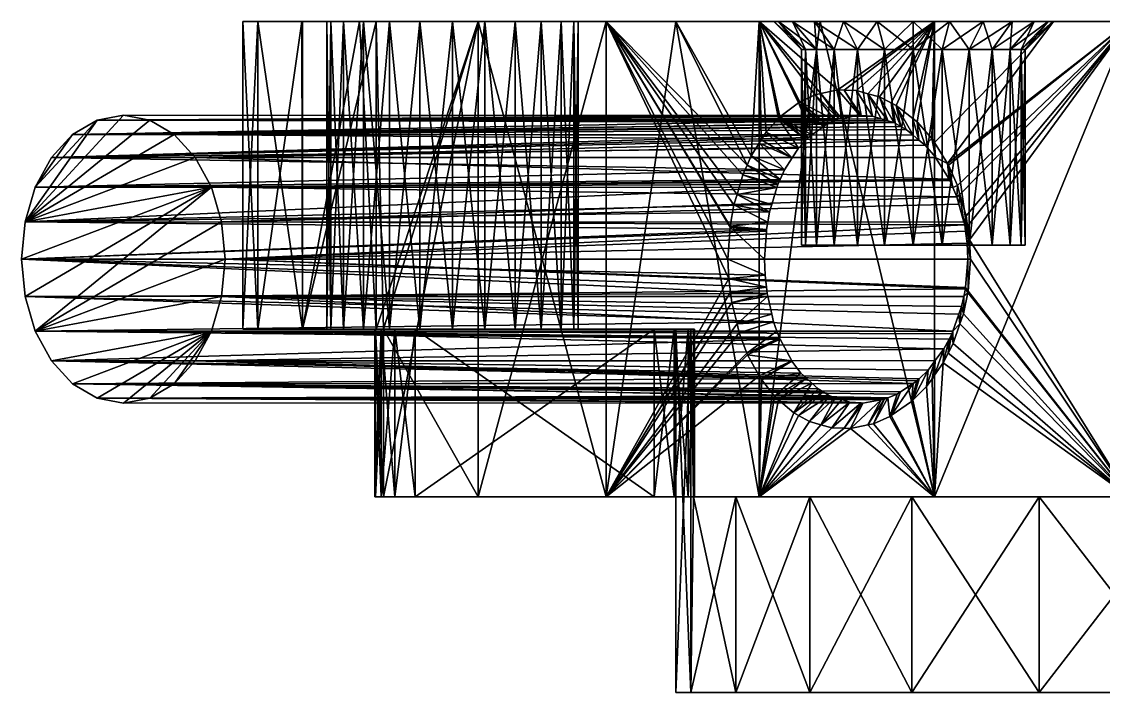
# Model space of a CAD drawing. Header units: inches. Extents: x -9200 to 7100, y -21 to 7100.
# Drawn here: x -81.42 to -42.69, y -21 to 3 of the extents above; entities that cross this region are included whole.
import ezdxf

# ---------------------------------------------------------------- set-up
doc = ezdxf.new("R2010")
doc.units = ezdxf.units.IN
doc.header["$MEASUREMENT"] = 0
doc.layers.get('0').update_dxf_attribs({"true_color": 0x1c59b1})

msp = doc.modelspace()

# ---------------------------------------------------------------- meshes
at = {"color": 254, "true_color": 0xcccccc}
mesh = msp.add_polyface(dxfattribs=at)
corners = [(-70.347, 3, 1.165), (-70.5, -8, 0), (-70.5, 3, 0), (-70.347, -8, -1.165), (-70.347, 3, -1.165), (-69.897, -8, -2.25), (-69.897, 3, -2.25), (-69.182, -8, -3.182), (-69.182, 3, -3.182), (-68.25, -8, -3.897), (-68.25, 3, -3.897), (-68.25, 3, 3.897), (-68.25, -8, 3.897), (-69.182, -8, 3.182), (-69.182, 3, 3.182), (-69.897, -8, 2.25), (-69.897, 3, 2.25), (-70.347, -8, 1.165), (-68.724, -8, 26.063), (-68.724, 3, 26.063), (-69.321, 3, 24.145), (-71.364, -8, 17.59), (-71.364, 3, 17.59), (-72.964, 3, 8.859), (-72.964, -8, 8.859), (-73.5, 3, 0), (-73.5, -8, 0), (-72.964, 3, -8.859), (-72.964, -8, -8.859), (-71.394, 3, -17.428), (-71.364, -8, -17.59), (-71.364, 3, -17.59), (-68.724, 3, -26.063), (-68.461, -8, -26.747), (-68.724, -8, -26.063), (-67.165, 3, 4.347), (-66, 3, 4.5), (-67.165, 3, -4.347), (-74.628, -2.925, 80.935), (-81.299, -4.167, 74.264), (-81.423, -5.5, 74.14), (-75.207, -1.858, 80.357), (-75.961, -1.04, 79.603), (-76.839, -0.525, 78.724), (-77.782, -0.35, 77.782), (-78.724, -0.525, 76.839), (-80.935, -2.925, 74.628), (-79.603, -1.04, 75.961), (-80.357, -1.858, 75.207), (-54.104, -2.297, 48.401), (-54.378, -2.929, 48.083), (-52.291, -0.534, 50.41), (-53.133, -1.055, 49.502), (-51.362, -0.355, 51.361)]
mesh.append_faces([[corners[k] for k in face] for face in [(0, 1, 2), (2, 1, 3), (2, 3, 4), (4, 3, 5), (4, 5, 6), (6, 5, 7), (6, 7, 8), (8, 7, 9), (8, 9, 10), (11, 12, 13), (11, 13, 14), (14, 13, 15), (14, 15, 16), (16, 15, 17), (16, 17, 0), (0, 17, 1), (18, 19, 20), (18, 20, 21), (20, 22, 21), (21, 22, 23), (21, 23, 24), (24, 23, 25), (24, 25, 26), (26, 25, 27), (26, 27, 28), (28, 27, 29), (28, 29, 30), (30, 29, 31), (30, 31, 32), (32, 33, 34), (32, 34, 30), (11, 23, 35), (35, 23, 22), (36, 22, 20), (11, 14, 23), (23, 14, 16), (23, 16, 25), (25, 16, 0), (6, 27, 4), (4, 27, 25), (4, 25, 2), (2, 25, 0), (37, 29, 10), (10, 29, 27), (10, 27, 8), (8, 27, 6), (38, 39, 40), (38, 41, 39), (39, 41, 42), (39, 42, 43), (43, 44, 39), (39, 44, 45), (39, 45, 46), (46, 45, 47), (46, 47, 48), (49, 46, 48), (46, 50, 39), (45, 51, 47), (47, 52, 48), (53, 45, 44)]], dxfattribs={"color": 254})
mesh = msp.add_polyface(dxfattribs=at)
corners = [(-67.339, -8, 21.392), (-58.775, -14, 12.828), (-67.339, -14, 21.392), (-67.339, -14, -21.392), (-58.775, -8, -12.828), (-67.339, -8, -21.392), (-68.056, -14, 22.297), (-68.056, -8, 22.297), (-68.546, -14, 23.344), (-68.546, -8, 23.344), (-68.461, -14, 26.747), (-53.198, -14, 23.107), (-65.081, -14, 34.157), (-68.754, -14, 25.629), (-68.783, -14, 24.474), (-65.081, -14, -34.157), (-53.198, -14, -23.107), (-68.461, -14, -26.747), (-68.754, -14, -25.629), (-68.056, -14, -22.297), (-68.546, -14, -23.344), (-68.783, -14, -24.474), (-68.461, -8, -26.747), (-68.546, -8, -23.344), (-68.056, -8, -22.297), (-63.75, -8, -3.897), (-64.835, -8, -4.347), (-66, -8, -4.5), (-67.165, -8, -4.347), (-67.165, -8, 4.347), (-66, -8, 4.5), (-58.775, -8, 12.828), (-64.835, -8, 4.347), (-63.75, -8, 3.897), (-68.461, -8, 26.747), (-65.081, 3, 34.157), (-60.489, -14, 41.753), (-60.489, 3, -41.753), (-60.489, -14, -41.753), (-65.081, 3, -34.157), (-47.629, -6.565, 54.755), (-74.14, -5.5, 81.423), (-74.264, -6.833, 81.299), (-48.401, -8.703, 54.104), (-74.628, -8.075, 80.935), (-75.207, -9.142, 80.357), (-48.082, -8.071, 54.377), (-75.961, -9.96, 79.603), (-49.503, -9.945, 53.134), (-76.839, -10.475, 78.724), (-50.41, -10.466, 52.292), (-80.357, -9.142, 75.207), (-53.847, -9.141, 48.698), (-53.844, -9.146, 48.701), (-53.52, -9.577, 49.071), (-53.321, -9.761, 49.292), (-79.603, -9.96, 75.961), (-53.129, -9.938, 49.506), (-54.378, -8.07, 48.083), (-54.289, -8.313, 48.188), (-80.935, -8.075, 74.628), (-54.264, -8.358, 48.215), (-53.847, -9.141, 48.698), (-54.5, -7.736, 47.939), (-81.299, -6.833, 74.264), (-54.563, -7.464, 47.864), (-81.423, -5.5, 74.14), (-54.824, -5.5, 47.541), (-54.804, -6.073, 47.566), (-54.757, -6.504, 47.627), (-54.732, -6.727, 47.658), (-54.708, -6.829, 47.687), (-54.755, -4.435, 47.629), (-54.759, -4.495, 47.624), (-47.658, -4.273, 54.731), (-74.264, -4.167, 81.299)]
mesh.append_faces([[corners[k] for k in face] for face in [(0, 1, 2), (3, 4, 5), (0, 2, 6), (0, 6, 7), (7, 6, 8), (7, 8, 9), (10, 11, 12), (10, 13, 11), (11, 13, 14), (11, 14, 8), (8, 6, 11), (11, 6, 2), (15, 16, 17), (17, 16, 18), (16, 3, 19), (19, 20, 16), (16, 20, 21), (16, 21, 18), (22, 17, 18), (23, 20, 19), (23, 19, 24), (24, 19, 3), (24, 3, 5), (4, 25, 26), (4, 26, 5), (5, 26, 27), (5, 27, 28), (0, 29, 30), (0, 30, 31), (30, 32, 31), (31, 32, 33), (34, 10, 12), (34, 12, 35), (35, 12, 36), (37, 38, 15), (39, 15, 17), (39, 17, 22), (40, 41, 42), (43, 44, 45), (44, 46, 42), (47, 48, 45), (49, 50, 47), (51, 52, 53), (53, 54, 51), (51, 54, 55), (56, 55, 57), (58, 59, 60), (60, 59, 61), (51, 61, 62), (51, 62, 52), (58, 60, 63), (63, 64, 65), (66, 67, 68), (68, 69, 66), (66, 69, 70), (64, 70, 71), (64, 71, 65), (66, 72, 73), (66, 73, 67), (41, 74, 75)]], dxfattribs={"color": 254})
mesh = msp.add_polyface(dxfattribs=at)
corners = [(-68.25, 3, -3.897), (-68.25, -8, -3.897), (-67.165, -8, -4.347), (-67.165, 3, -4.347), (-66, -8, -4.5), (-66, 3, -4.5), (-64.835, -8, -4.347), (-64.835, 3, -4.347), (-63.75, -8, -3.897), (-63.75, 3, -3.897), (-62.818, -8, -3.182), (-62.818, 3, -3.182), (-62.103, -8, -2.25), (-62.103, 3, -2.25), (-61.653, -8, -1.165), (-62.103, 3, 2.25), (-62.103, -8, 2.25), (-62.818, -8, 3.182), (-62.818, 3, 3.182), (-63.75, -8, 3.897), (-63.75, 3, 3.897), (-64.835, -8, 4.347), (-64.835, 3, 4.347), (-66, -8, 4.5), (-66, 3, 4.5), (-67.165, -8, 4.347), (-67.165, 3, 4.347), (-68.25, -8, 3.897), (-68.25, 3, 3.897), (-68.724, -8, 26.063), (-68.461, -8, 26.747), (-65.081, 3, 34.157), (-68.724, 3, 26.063), (-65.081, 3, -34.157), (-68.461, -8, -26.747), (-68.724, 3, -26.063), (-60.489, -14, 41.753), (-60.489, 3, 41.753), (-60.489, 3, -41.753), (-65.081, -14, -34.157), (-57.999, 3, -17.428), (-57.999, 3, 24.145), (-71.364, 3, 17.59), (-69.321, 3, 24.145), (-71.394, 3, -17.428), (-71.364, 3, -17.59), (-54.644, -3.804, 47.767), (-54.708, -4.17, 47.687), (-81.299, -4.167, 74.264), (-54.755, -4.435, 47.629), (-54.262, -2.643, 48.218), (-80.935, -2.925, 74.628), (-54.104, -2.297, 48.401), (-54.348, -2.833, 48.118), (-54.378, -2.929, 48.083), (-54.563, -3.538, 47.863), (-53.328, -1.224, 49.287), (-53.61, -1.531, 48.969), (-80.357, -1.858, 75.207), (-53.833, -1.877, 48.712), (-53.834, -1.878, 48.712), (-53.133, -1.055, 49.502), (-53.254, -1.143, 49.37), (-50.953, -0.382, 51.768), (-77.782, -0.35, 77.782), (-76.839, -0.525, 78.724), (-75.961, -1.04, 79.603), (-50.198, -0.613, 52.494), (-75.207, -1.858, 80.357), (-49.295, -1.238, 53.32), (-74.628, -2.925, 80.935), (-48.216, -2.64, 54.263), (-47.939, -3.264, 54.499), (-74.264, -4.167, 81.299)]
mesh.append_faces([[corners[k] for k in face] for face in [(0, 1, 2), (0, 2, 3), (3, 2, 4), (3, 4, 5), (5, 4, 6), (5, 6, 7), (7, 6, 8), (7, 8, 9), (9, 8, 10), (9, 10, 11), (11, 10, 12), (11, 12, 13), (13, 12, 14), (15, 16, 17), (15, 17, 18), (18, 17, 19), (18, 19, 20), (20, 19, 21), (20, 21, 22), (22, 21, 23), (22, 23, 24), (24, 23, 25), (24, 25, 26), (26, 25, 27), (26, 27, 28), (29, 30, 31), (31, 32, 29), (33, 34, 35), (31, 36, 37), (38, 39, 33), (5, 7, 40), (41, 20, 22), (7, 9, 40), (26, 42, 24), (24, 43, 22), (40, 33, 35), (3, 5, 44), (44, 5, 40), (44, 40, 45), (45, 40, 35), (22, 43, 41), (41, 43, 32), (41, 32, 31), (46, 47, 48), (48, 47, 49), (50, 51, 52), (50, 53, 51), (51, 53, 54), (48, 54, 55), (48, 55, 46), (56, 57, 58), (57, 59, 58), (58, 59, 60), (58, 60, 52), (58, 61, 62), (58, 62, 56), (63, 64, 65), (66, 67, 65), (68, 69, 66), (70, 71, 68), (72, 70, 73)]], dxfattribs={"color": 254})
mesh = msp.add_polyface(dxfattribs=at)
corners = [(-58.775, -8, 12.828), (-58.775, -14, 12.828), (-67.339, -8, 21.392), (-57.366, -8, 8.555), (-57.329, -14, 9.719), (-57.329, -8, 9.719), (-57.563, -14, 10.859), (-57.563, -8, 10.859), (-58.054, -14, 11.915), (-58.054, -8, 11.915), (-57.46, -8, -7.898), (-57.366, -8, -8.555), (-57.366, -14, -8.555), (-57.46, -8, 7.898), (-57.366, -14, 8.555), (-58.775, -8, -12.828), (-58.054, -14, -11.915), (-58.054, -8, -11.915), (-57.563, -14, -10.859), (-57.563, -8, -10.859), (-57.329, -14, -9.719), (-57.329, -8, -9.719), (-54.463, -10.406, 49.357), (-53.52, -9.577, 49.071), (-54.938, -9.811, 48.827), (-53.844, -9.146, 48.701), (-54.95, -9.789, 48.813), (-53.847, -9.141, 48.698), (-55.015, -9.672, 48.739), (-53.847, -9.141, 48.698), (-55.43, -8.925, 48.267), (-54.264, -8.358, 48.215), (-55.452, -8.868, 48.242), (-54.289, -8.313, 48.188), (-54.378, -8.07, 48.083), (-55.732, -8.135, 47.919), (-61.653, -8, 1.165), (-61.5, -8, 0), (-58, -8, 0), (-61.653, -8, -1.165), (-62.103, -8, -2.25), (-62.818, -8, -3.182), (-63.75, -8, -3.897), (-63.75, -8, 3.897), (-62.103, -8, 2.25), (-62.818, -8, 3.182), (-60.489, -14, 41.753), (-55.81, -7.813, 47.827), (-55.998, -7.045, 47.607), (-56.044, -6.681, 47.553), (-56.106, -6.192, 47.481), (-57.999, 3, -44.932), (-55.016, -14, -48.74), (-60.489, -14, -41.753), (-49.951, -10.244, 52.724), (-49.503, -9.945, 53.134), (-75.961, -9.96, 79.603), (-48.218, -8.358, 54.261), (-74.628, -8.075, 80.935), (-48.401, -8.703, 54.104), (-75.207, -9.142, 80.357), (-48.712, -9.122, 53.834), (-48.117, -8.167, 54.348), (-48.082, -8.071, 54.377), (-49.289, -9.778, 53.327), (-48.97, -9.47, 53.609), (-48.713, -9.124, 53.832), (-49.371, -9.857, 53.254), (-50.41, -10.466, 52.292), (-50.081, -10.331, 52.605), (-52.909, -10.141, 49.752), (-52.729, -10.248, 49.945), (-79.603, -9.96, 75.961), (-52.494, -10.387, 50.198), (-53.129, -9.938, 49.506)]
mesh.append_faces([[corners[k] for k in face] for face in [(0, 1, 2), (3, 4, 5), (5, 6, 7), (7, 8, 9), (9, 1, 0), (10, 11, 12), (13, 14, 3), (15, 16, 17), (17, 18, 19), (19, 20, 21), (21, 12, 11), (22, 23, 24), (24, 25, 26), (26, 25, 27), (26, 27, 28), (28, 27, 29), (28, 29, 30), (30, 29, 31), (30, 31, 32), (31, 33, 32), (32, 33, 34), (32, 34, 35), (36, 37, 38), (38, 37, 39), (38, 39, 10), (10, 39, 40), (10, 40, 11), (11, 40, 41), (11, 41, 21), (21, 41, 42), (21, 42, 19), (19, 42, 17), (17, 42, 15), (0, 43, 9), (9, 43, 7), (36, 38, 44), (44, 38, 13), (44, 13, 45), (45, 13, 3), (45, 3, 43), (43, 3, 5), (46, 35, 47), (47, 48, 46), (46, 48, 49), (46, 49, 50), (51, 52, 53), (54, 55, 56), (57, 58, 59), (59, 60, 61), (57, 62, 58), (58, 62, 63), (64, 65, 60), (60, 65, 66), (60, 66, 61), (60, 55, 67), (60, 67, 64), (56, 68, 69), (56, 69, 54), (70, 71, 72), (72, 71, 73), (72, 74, 70)]], dxfattribs={"color": 254})
mesh = msp.add_polyface(dxfattribs=at)
corners = [(-55.015, -1.347, 48.739), (-53.834, -1.878, 48.712), (-54.939, -1.226, 48.825), (-53.833, -1.877, 48.712), (-54.77, -0.956, 49.016), (-53.61, -1.531, 48.969), (-54.325, -0.461, 49.507), (-62.103, 3, -2.25), (-61.653, -8, -1.165), (-61.653, 3, -1.165), (-61.5, -8, 0), (-61.5, 3, 0), (-61.653, -8, 1.165), (-61.653, 3, 1.165), (-62.103, -8, 2.25), (-62.103, 3, 2.25), (-55.016, 3, 48.74), (-54.277, -0.408, 49.56), (-53.605, 0.097, 50.286), (-60.489, 3, 41.753), (-56.052, -4.317, 47.544), (-55.918, -3.553, 47.702), (-55.809, -3.189, 47.828), (-55.601, -2.487, 48.071), (-55.447, -2.137, 48.248), (-57.999, 3, 44.932), (-55.297, -1.797, 48.421), (-57.999, 3, 24.145), (-62.818, 3, 3.182), (-63.75, 3, 3.897), (-57.999, 3, -17.428), (-63.75, 3, -3.897), (-62.818, 3, -3.182), (-60.489, 3, -41.753), (-65.081, 3, -34.157), (-57.999, 3, -44.932), (-54.497, 3, -35.355), (-54.327, 3, -36.649), (-51.997, 3, -31.025), (-53.033, 3, -31.82), (-53.828, 3, -32.855), (-54.327, 3, -34.061), (-53.828, 3, -37.855), (-53.033, 3, -38.891), (-55.016, 3, -48.74), (-65.081, 3, 34.157), (-79.603, -1.04, 75.961), (-52.291, -0.534, 50.41), (-52.604, -0.669, 50.08), (-52.726, -0.758, 49.947), (-53.133, -1.055, 49.502), (-51.364, -0.354, 51.36), (-51.42, -0.351, 51.304), (-78.724, -0.525, 76.839), (-52.066, -0.462, 50.644), (-52.165, -0.479, 50.543), (-51.362, -0.355, 51.361), (-77.782, -0.35, 77.782), (-50.953, -0.382, 51.768), (-76.839, -0.525, 78.724), (-50.65, -0.475, 52.059), (-49.752, -0.859, 52.909), (-49.948, -0.751, 52.727), (-75.961, -1.04, 79.603), (-50.198, -0.613, 52.494), (-50.411, -0.548, 52.289), (-48.701, -1.853, 53.844), (-49.071, -1.422, 53.52), (-75.207, -1.858, 80.357), (-49.295, -1.238, 53.32), (-49.507, -1.062, 53.129)]
mesh.append_faces([[corners[k] for k in face] for face in [(0, 1, 2), (2, 1, 3), (2, 3, 4), (4, 5, 6), (7, 8, 9), (9, 10, 11), (11, 12, 13), (13, 14, 15), (2, 4, 16), (16, 4, 6), (16, 6, 17), (17, 18, 16), (19, 20, 21), (19, 21, 22), (22, 23, 19), (19, 23, 24), (19, 24, 25), (25, 24, 26), (25, 26, 16), (16, 26, 0), (16, 0, 2), (11, 13, 27), (27, 13, 15), (15, 28, 27), (27, 28, 29), (30, 7, 9), (30, 31, 32), (30, 32, 7), (33, 34, 30), (33, 30, 35), (35, 30, 36), (35, 36, 37), (30, 38, 39), (39, 40, 30), (30, 40, 41), (30, 41, 36), (37, 42, 35), (35, 42, 43), (35, 43, 44), (25, 27, 19), (19, 27, 45), (27, 30, 11), (11, 30, 9), (46, 47, 48), (48, 49, 46), (46, 49, 50), (51, 52, 53), (52, 54, 53), (53, 54, 55), (53, 55, 47), (51, 53, 56), (56, 57, 58), (58, 59, 60), (61, 62, 63), (63, 62, 64), (59, 64, 65), (59, 65, 60), (66, 67, 68), (68, 67, 69), (63, 69, 70), (63, 70, 61)]], dxfattribs={"color": 254})
mesh = msp.add_polyface(dxfattribs=at)
corners = [(-55.732, -8.135, 47.919), (-54.378, -8.07, 48.083), (-54.5, -7.736, 47.939), (-55.81, -7.813, 47.827), (-54.563, -7.464, 47.864), (-54.708, -6.829, 47.687), (-55.998, -7.045, 47.607), (-54.732, -6.727, 47.658), (-56.044, -6.681, 47.553), (-54.757, -6.504, 47.627), (-56.106, -6.192, 47.481), (-54.804, -6.073, 47.566), (-56.133, -5.5, 47.449), (-54.824, -5.5, 47.541), (-56.059, -4.358, 47.535), (-54.759, -4.495, 47.624), (-56.052, -4.317, 47.544), (-54.755, -4.435, 47.629), (-54.708, -4.17, 47.687), (-55.918, -3.553, 47.702), (-54.644, -3.804, 47.767), (-55.809, -3.189, 47.828), (-54.563, -3.538, 47.863), (-54.378, -2.929, 48.083), (-55.601, -2.487, 48.071), (-54.348, -2.833, 48.118), (-55.447, -2.137, 48.248), (-54.262, -2.643, 48.218), (-55.297, -1.797, 48.421), (-54.104, -2.297, 48.401), (-55.015, -1.347, 48.739), (-53.834, -1.878, 48.712), (-63.75, -8, 3.897), (-57.329, -8, 9.719), (-57.563, -8, 10.859), (-61.653, 3, -1.165), (-61.653, -8, -1.165), (-61.5, -8, 0), (-61.5, 3, 0), (-61.653, -8, 1.165), (-61.653, 3, 1.165), (-62.103, -8, 2.25), (-60.489, 3, 41.753), (-60.489, -14, 41.753), (-52.827, 3, -50.928), (-55.016, -14, -48.74), (-55.016, 3, -48.74), (-57.999, 3, -44.932), (-60.489, -14, -41.753), (-60.489, 3, -41.753), (-47.624, -6.508, 54.758), (-74.14, -5.5, 81.423), (-47.629, -6.565, 54.755), (-74.264, -6.833, 81.299), (-47.687, -6.83, 54.708), (-47.766, -7.196, 54.643), (-48.082, -8.071, 54.377), (-47.863, -7.465, 54.561), (-75.207, -1.858, 80.357), (-48.699, -1.857, 53.846), (-48.701, -1.853, 53.844), (-48.082, -2.93, 54.377), (-48.187, -2.687, 54.288), (-74.628, -2.925, 80.935), (-48.216, -2.64, 54.263), (-48.698, -1.859, 53.847), (-47.939, -3.264, 54.499), (-74.264, -4.167, 81.299), (-47.864, -3.533, 54.561), (-47.541, -5.5, 54.824), (-47.541, -5.5, 54.824), (-47.566, -4.927, 54.804), (-47.627, -4.493, 54.756), (-47.658, -4.273, 54.731), (-47.686, -4.171, 54.708)]
mesh.append_faces([[corners[k] for k in face] for face in [(0, 1, 2), (0, 2, 3), (2, 4, 3), (3, 4, 5), (3, 5, 6), (6, 5, 7), (6, 7, 8), (8, 7, 9), (8, 9, 10), (10, 9, 11), (10, 11, 12), (12, 11, 13), (12, 13, 14), (14, 13, 15), (14, 15, 16), (15, 17, 16), (16, 17, 18), (16, 18, 19), (19, 18, 20), (19, 20, 21), (20, 22, 21), (21, 22, 23), (21, 23, 24), (24, 23, 25), (24, 25, 26), (26, 25, 27), (26, 27, 28), (28, 27, 29), (28, 29, 30), (30, 29, 31), (32, 33, 34), (35, 36, 37), (38, 37, 39), (40, 39, 41), (12, 14, 42), (14, 16, 42), (42, 43, 10), (42, 10, 12), (44, 45, 46), (46, 45, 47), (47, 48, 49), (50, 51, 52), (52, 53, 54), (54, 53, 55), (53, 56, 57), (53, 57, 55), (58, 59, 60), (61, 62, 63), (63, 62, 64), (58, 64, 65), (58, 65, 59), (61, 63, 66), (66, 67, 68), (50, 69, 51), (51, 69, 70), (51, 70, 71), (71, 72, 51), (51, 72, 73), (67, 73, 74), (67, 74, 68)]], dxfattribs={"color": 254})
mesh = msp.add_polyface(dxfattribs=at)
corners = [(-51.497, -5, -38.819), (-51.497, 2, -38.819), (-52.326, 2, -38.184), (-52.326, -5, -38.184), (-52.962, 2, -37.355), (-52.962, -5, -37.355), (-53.361, 2, -36.391), (-53.361, -5, -36.391), (-53.497, 2, -35.355), (-53.497, -5, -35.355), (-53.361, 2, -34.32), (-53.361, -5, -34.32), (-52.962, 2, -33.355), (-52.962, -5, -33.355), (-52.326, 2, -32.527), (-52.326, -5, -32.527), (-51.497, 2, -31.891), (-51.497, -5, -31.891), (-50.533, 2, -31.492), (-54.77, -0.956, 49.016), (-53.833, -1.877, 48.712), (-53.61, -1.531, 48.969), (-54.325, -0.461, 49.507), (-53.328, -1.224, 49.287), (-54.277, -0.408, 49.56), (-53.254, -1.143, 49.37), (-53.133, -1.055, 49.502), (-53.605, 0.097, 50.286), (-52.726, -0.758, 49.947), (-53.561, 0.13, 50.334), (-52.604, -0.669, 50.08), (-52.291, -0.534, 50.41), (-53.01, 0.386, 50.913), (-52.165, -0.479, 50.543), (-52.811, 0.429, 51.118), (-52.066, -0.462, 50.644), (-52.203, 0.56, 51.74), (-51.42, -0.351, 51.304), (-51.974, 0.552, 51.969), (-51.364, -0.354, 51.36), (-51.537, 0.537, 52.404), (-51.362, -0.355, 51.361), (-50.953, -0.382, 51.768), (-51.123, 0.422, 52.805), (-50.792, 3, -40.185), (-51.997, 3, -39.685), (-53.033, 3, -38.891), (-53.828, 3, -37.855), (-54.327, 3, -36.649), (-54.497, 3, -35.355), (-54.327, 3, -34.061), (-53.828, 3, -32.855), (-53.033, 3, -31.82), (-51.997, 3, -31.025), (-55.016, 3, 48.74), (-48.74, 3, 55.016), (-57.999, 3, -17.428), (-48.203, 3, -30.526), (-49.497, 3, -30.355), (-50.792, 3, -30.526), (-55.016, 3, -48.74), (-52.827, 3, -50.928)]
mesh.append_faces([[corners[k] for k in face] for face in [(0, 1, 2), (3, 2, 4), (5, 4, 6), (7, 6, 8), (9, 8, 10), (11, 10, 12), (13, 12, 14), (15, 14, 16), (17, 16, 18), (19, 20, 21), (22, 21, 23), (22, 23, 24), (23, 25, 24), (24, 25, 26), (24, 26, 27), (27, 26, 28), (27, 28, 29), (28, 30, 29), (29, 30, 31), (29, 31, 32), (32, 31, 33), (32, 33, 34), (34, 33, 35), (34, 35, 36), (36, 35, 37), (36, 37, 38), (38, 37, 39), (38, 39, 40), (39, 41, 40), (40, 41, 42), (40, 42, 43), (1, 44, 45), (1, 45, 2), (2, 45, 46), (2, 46, 4), (4, 46, 47), (4, 47, 6), (6, 47, 48), (6, 48, 8), (8, 48, 49), (8, 49, 10), (10, 49, 50), (10, 50, 12), (12, 50, 51), (12, 51, 14), (14, 51, 52), (14, 52, 16), (16, 52, 53), (16, 53, 18), (54, 27, 29), (54, 29, 32), (32, 34, 54), (54, 34, 36), (54, 36, 55), (56, 57, 58), (58, 59, 56), (56, 59, 53), (60, 46, 45), (60, 45, 61), (61, 45, 44)]], dxfattribs={"color": 254})
mesh = msp.add_polyface(dxfattribs=at)
corners = [(-45.497, -5, -35.355), (-45.497, 2, -35.355), (-45.634, 2, -36.391), (-45.634, -5, -36.391), (-46.033, 2, -37.355), (-46.033, -5, -37.355), (-46.669, 2, -38.184), (-46.669, -5, -38.184), (-47.497, 2, -38.819), (-47.497, -5, -31.891), (-47.497, 2, -31.891), (-46.669, 2, -32.527), (-46.669, -5, -32.527), (-46.033, 2, -33.355), (-46.033, -5, -33.355), (-45.634, 2, -34.32), (-45.634, -5, -34.32), (-44.668, 3, -36.649), (-45.167, 3, -37.855), (-45.962, 3, -38.891), (-46.997, 3, -39.685), (-48.462, 2, -39.219), (-48.203, 3, -30.526), (-46.997, 3, -31.025), (-45.962, 3, -31.82), (-45.167, 3, -32.855), (-44.668, 3, -34.061), (-44.497, 3, -35.355), (-41.753, 3, 60.489), (-47.92, -2.859, 55.731), (-47.827, -3.184, 55.81), (-47.608, -3.949, 55.998), (-47.553, -4.315, 56.044), (-47.481, -4.802, 56.105), (-48.74, 3, 55.016), (-48.739, -1.328, 55.015), (-44.48, 3, 58.352), (-48.268, -2.072, 55.429), (-48.243, -2.13, 55.452), (-34.157, -14, 65.081), (-34.157, 3, 65.081), (-34.157, 3, -65.081), (-41.753, -14, -60.489), (-41.753, 3, -60.489), (-48.203, 3, -40.185), (-24.499, 3, -50.928), (-24.499, 3, -17.428), (-57.999, 3, -17.428), (-52.827, 3, -50.928), (-48.74, 3, -55.016), (-24.499, 3, 58.352), (-55.016, 3, 48.74), (-24.499, 3, 24.145), (-57.999, 3, 44.932), (-57.999, 3, 24.145)]
mesh.append_faces([[corners[k] for k in face] for face in [(0, 1, 2), (3, 2, 4), (5, 4, 6), (7, 6, 8), (9, 10, 11), (9, 11, 12), (12, 11, 13), (12, 13, 14), (14, 13, 15), (14, 15, 16), (16, 15, 1), (2, 17, 4), (4, 17, 18), (4, 18, 6), (6, 18, 19), (6, 19, 8), (8, 19, 20), (8, 20, 21), (10, 22, 23), (10, 23, 11), (11, 23, 24), (11, 24, 13), (13, 24, 25), (13, 25, 15), (15, 25, 26), (15, 26, 1), (1, 26, 27), (1, 27, 2), (2, 27, 17), (28, 29, 30), (30, 31, 28), (28, 31, 32), (28, 32, 33), (34, 35, 36), (36, 35, 37), (36, 37, 28), (28, 37, 38), (28, 38, 29), (28, 39, 40), (41, 42, 43), (44, 20, 45), (27, 26, 46), (46, 26, 25), (46, 25, 24), (20, 19, 45), (45, 19, 18), (45, 18, 17), (24, 23, 46), (46, 23, 22), (46, 22, 47), (48, 44, 45), (48, 45, 49), (49, 45, 43), (34, 36, 50), (50, 36, 28), (51, 52, 53), (53, 52, 54), (34, 52, 51), (52, 46, 54), (54, 46, 47), (27, 45, 17)]], dxfattribs={"color": 254})
mesh = msp.add_polyface(dxfattribs=at)
corners = [(-45.634, -5, -34.32), (-45.497, -5, -35.355), (-52.962, -5, -33.355), (-51.497, -5, -31.891), (-50.533, -5, -31.492), (-49.497, -5, -31.355), (-48.462, -5, -31.492), (-47.497, -5, -31.891), (-45.634, -5, -36.391), (-46.033, -5, -37.355), (-53.361, -5, -34.32), (-49.497, -5, -39.355), (-50.533, -5, -39.219), (-46.669, -5, -32.527), (-46.033, -5, -33.355), (-46.669, -5, -38.184), (-47.497, -5, -38.819), (-48.462, -5, -39.219), (-51.497, -5, -38.819), (-52.326, -5, -38.184), (-52.962, -5, -37.355), (-52.326, -5, -32.527), (-53.361, -5, -36.391), (-53.497, -5, -35.355), (-49.497, 2, -39.355), (-50.533, 2, -39.219), (-51.497, 2, -38.819), (-52.326, 2, -38.184), (-52.962, 2, -37.355), (-53.361, 2, -36.391), (-53.497, 2, -35.355), (-53.361, 2, -34.32), (-52.962, 2, -33.355), (-52.326, 2, -32.527), (-51.497, 2, -31.891), (-50.533, 2, -31.492), (-49.497, 2, -31.355), (-47.766, -7.196, 54.643), (-47.863, -7.465, 54.561), (-47.828, -7.814, 55.809), (-48.082, -8.071, 54.377), (-48.072, -8.518, 55.6), (-48.117, -8.167, 54.348), (-48.249, -8.865, 55.446), (-48.218, -8.358, 54.261), (-48.425, -9.212, 55.293), (-48.401, -8.703, 54.104), (-48.739, -9.653, 55.015), (-48.712, -9.122, 53.834), (-48.826, -9.776, 54.938), (-48.713, -9.124, 53.832), (-49.022, -10.052, 54.764), (-48.97, -9.47, 53.609), (-49.51, -10.541, 54.323), (-49.289, -9.778, 53.327), (-49.371, -9.857, 53.254), (-49.562, -10.593, 54.276), (-49.503, -9.945, 53.134), (-54.321, -10.528, 49.51), (-53.129, -9.938, 49.506), (-53.321, -9.761, 49.292), (-54.463, -10.406, 49.357), (-53.52, -9.577, 49.071), (-54.938, -9.811, 48.827), (-53.844, -9.146, 48.701), (-47.92, -2.859, 55.731), (-48.082, -2.93, 54.377), (-47.939, -3.264, 54.499), (-47.827, -3.184, 55.81), (-47.864, -3.533, 54.561), (-52.827, 3, -50.928), (-48.74, -14, -55.016), (-55.016, -14, -48.74)]
mesh.append_faces([[corners[k] for k in face] for face in [(0, 1, 2), (3, 4, 5), (2, 6, 7), (1, 8, 2), (2, 8, 9), (2, 9, 10), (9, 11, 12), (7, 13, 2), (2, 13, 14), (2, 14, 0), (11, 15, 16), (11, 16, 17), (12, 18, 9), (9, 18, 19), (9, 19, 20), (6, 2, 5), (5, 2, 21), (5, 21, 3), (20, 22, 9), (9, 22, 23), (9, 23, 10), (17, 24, 11), (11, 25, 12), (12, 26, 18), (18, 27, 19), (19, 28, 20), (20, 29, 22), (22, 30, 23), (23, 31, 10), (10, 32, 2), (2, 33, 21), (21, 34, 3), (3, 35, 4), (4, 36, 5), (37, 38, 39), (39, 38, 40), (39, 40, 41), (41, 40, 42), (41, 42, 43), (43, 42, 44), (43, 44, 45), (45, 44, 46), (45, 46, 47), (47, 46, 48), (47, 48, 49), (49, 48, 50), (49, 50, 51), (51, 50, 52), (51, 52, 53), (53, 52, 54), (54, 55, 56), (56, 55, 57), (58, 59, 60), (58, 60, 61), (61, 60, 62), (63, 62, 64), (65, 66, 67), (65, 67, 68), (67, 69, 68), (70, 71, 72)]], dxfattribs={"color": 254})
mesh = msp.add_polyface(dxfattribs=at)
corners = [(-39.588, -21, -42.388), (-33.447, -21, 47.384), (-39.588, -21, 42.388), (-44.991, -21, 36.603), (-49.556, -21, 30.136), (-53.198, -21, 23.107), (-44.991, -21, -36.603), (-46.033, -5, -37.355), (-46.669, -5, -38.184), (-49.497, -5, -39.355), (-33.447, -14, -47.384), (-39.588, -14, -42.388), (-44.991, -14, -36.603), (-49.556, -21, -30.136), (-49.556, -14, 30.136), (-44.991, -14, 36.603), (-39.588, -14, 42.388), (-33.447, -14, 47.384), (-45.634, -5, -34.32), (-45.497, 2, -35.355), (-45.497, -5, -35.355), (-45.634, 2, -36.391), (-45.634, -5, -36.391), (-46.033, 2, -37.355), (-46.669, 2, -38.184), (-47.497, 2, -38.819), (-47.497, -5, -38.819), (-34.157, -14, 65.081), (-41.753, -14, 60.489), (-48.74, -14, 55.016), (-47.449, -5.5, 56.133), (-47.541, -5.5, 54.824), (-47.535, -6.645, 56.059), (-47.624, -6.508, 54.758), (-47.544, -6.687, 56.052), (-47.629, -6.565, 54.755), (-47.687, -6.83, 54.708), (-47.703, -7.454, 55.917), (-47.766, -7.196, 54.643), (-47.828, -7.814, 55.809), (-47.827, -3.184, 55.81), (-47.864, -3.533, 54.561), (-47.686, -4.171, 54.708), (-47.608, -3.949, 55.998), (-47.658, -4.273, 54.731), (-47.553, -4.315, 56.044), (-47.627, -4.493, 54.756), (-47.481, -4.802, 56.105), (-47.566, -4.927, 54.804), (-47.541, -5.5, 54.824), (-41.753, -14, -60.489), (-48.74, -14, -55.016), (-55.016, -14, -48.74), (-48.072, -8.518, 55.6), (-48.249, -8.865, 55.446), (-48.425, -9.212, 55.293), (-41.753, 3, 60.489), (-34.157, 3, -65.081), (-34.157, -14, -65.081), (-41.753, 3, -60.489), (-48.74, 3, -55.016)]
mesh.append_faces([[corners[k] for k in face] for face in [(0, 1, 2), (0, 2, 3), (3, 4, 0), (0, 4, 5), (0, 5, 6), (7, 8, 9), (10, 0, 11), (11, 0, 6), (11, 6, 12), (12, 6, 13), (14, 3, 15), (15, 3, 2), (15, 2, 16), (16, 2, 1), (16, 1, 17), (18, 19, 20), (20, 21, 22), (22, 23, 7), (7, 24, 8), (8, 25, 26), (17, 27, 28), (17, 28, 16), (16, 28, 29), (16, 29, 15), (30, 31, 32), (32, 31, 33), (32, 33, 34), (33, 35, 34), (34, 35, 36), (34, 36, 37), (37, 36, 38), (37, 38, 39), (40, 41, 42), (40, 42, 43), (43, 42, 44), (43, 44, 45), (45, 44, 46), (45, 46, 47), (47, 46, 48), (47, 48, 30), (30, 48, 49), (30, 49, 31), (50, 10, 51), (51, 10, 11), (51, 11, 52), (52, 11, 12), (47, 30, 28), (28, 30, 32), (28, 32, 34), (34, 37, 28), (28, 37, 39), (28, 39, 53), (53, 54, 28), (28, 54, 55), (28, 55, 29), (47, 28, 56), (56, 28, 27), (57, 58, 50), (59, 50, 51), (59, 51, 60)]], dxfattribs={"color": 254})
mesh = msp.add_polyface(dxfattribs=at)
corners = [(-47.497, -5, -38.819), (-47.497, 2, -38.819), (-48.462, 2, -39.219), (-48.462, -5, -39.219), (-49.497, 2, -39.355), (-49.497, -5, -39.355), (-50.533, 2, -39.219), (-50.533, -5, -39.219), (-51.497, 2, -38.819), (-50.533, -5, -31.492), (-50.533, 2, -31.492), (-49.497, 2, -31.355), (-49.497, -5, -31.355), (-48.462, 2, -31.492), (-48.462, -5, -31.492), (-47.497, 2, -31.891), (-47.497, -5, -31.891), (-50.953, -0.382, 51.768), (-50.65, -0.475, 52.059), (-51.123, 0.422, 52.805), (-50.411, -0.548, 52.289), (-50.705, 0.306, 53.209), (-50.198, -0.613, 52.494), (-50.29, 0.091, 53.601), (-49.948, -0.751, 52.727), (-50.109, -0.003, 53.771), (-49.752, -0.859, 52.909), (-49.507, -1.062, 53.129), (-49.513, -0.47, 54.319), (-49.295, -1.238, 53.32), (-49.364, -0.587, 54.456), (-49.071, -1.422, 53.52), (-48.83, -1.185, 54.936), (-48.701, -1.853, 53.844), (-48.814, -1.209, 54.949), (-48.699, -1.857, 53.846), (-48.739, -1.328, 55.015), (-48.698, -1.859, 53.847), (-48.268, -2.072, 55.429), (-48.216, -2.64, 54.263), (-48.243, -2.13, 55.452), (-48.187, -2.687, 54.288), (-48.082, -2.93, 54.377), (-47.92, -2.859, 55.731), (-46.997, 3, -39.685), (-48.203, 3, -40.185), (-49.497, 3, -40.355), (-50.792, 3, -40.185), (-51.997, 3, -31.025), (-50.792, 3, -30.526), (-49.497, 3, -30.355), (-48.203, 3, -30.526), (-52.203, 0.56, 51.74), (-51.974, 0.552, 51.969), (-48.74, 3, 55.016), (-51.537, 0.537, 52.404), (-48.74, 3, -55.016), (-48.74, -14, -55.016), (-52.827, 3, -50.928)]
mesh.append_faces([[corners[k] for k in face] for face in [(0, 1, 2), (0, 2, 3), (3, 2, 4), (5, 4, 6), (7, 6, 8), (9, 10, 11), (12, 11, 13), (12, 13, 14), (14, 13, 15), (14, 15, 16), (17, 18, 19), (19, 18, 20), (19, 20, 21), (21, 20, 22), (21, 22, 23), (23, 22, 24), (23, 24, 25), (24, 26, 25), (25, 26, 27), (25, 27, 28), (28, 27, 29), (28, 29, 30), (30, 29, 31), (30, 31, 32), (32, 31, 33), (32, 33, 34), (34, 33, 35), (34, 35, 36), (36, 35, 37), (36, 37, 38), (38, 37, 39), (38, 39, 40), (39, 41, 40), (40, 41, 42), (40, 42, 43), (2, 44, 45), (2, 45, 4), (4, 45, 46), (4, 46, 6), (6, 46, 47), (6, 47, 8), (10, 48, 49), (10, 49, 11), (11, 49, 50), (11, 50, 13), (13, 50, 51), (13, 51, 15), (52, 53, 54), (54, 53, 55), (54, 55, 19), (19, 21, 54), (54, 21, 23), (54, 23, 25), (25, 28, 54), (54, 28, 30), (54, 30, 32), (32, 34, 54), (54, 34, 36), (56, 57, 58), (58, 47, 46), (46, 45, 58)]], dxfattribs={"color": 254})
mesh = msp.add_polyface(dxfattribs=at)
corners = [(-26.684, -21, 51.497), (-33.447, -21, 47.384), (-39.588, -21, -42.388), (-11.8, -21, 56.787), (-19.423, -21, 54.651), (-19.423, -14, -54.651), (-26.684, -21, -51.497), (-26.684, -14, -51.497), (-33.447, -21, -47.384), (-33.447, -14, -47.384), (-33.447, -14, 47.384), (-26.684, -14, 51.497), (-26.747, -14, 68.461), (-34.157, -14, 65.081), (-21.392, -14, 67.339), (-22.297, -14, 68.056), (-23.344, -14, 68.546), (-24.474, -14, 68.783), (-25.629, -14, 68.754), (-26.747, -8, 68.461), (-25.629, -8, 68.754), (-24.474, -8, 68.783), (-23.344, -8, 68.546), (-26.063, -8, 68.724), (-17.59, -8, 71.364), (-26.747, -8, -68.461), (-26.063, -8, -68.724), (-25.629, -8, -68.754), (-17.59, -8, -71.364), (-23.344, -8, -68.546), (-23.344, -14, -68.546), (-24.474, -14, -68.783), (-24.474, -8, -68.783), (-25.629, -14, -68.754), (-26.747, -14, -68.461), (-34.157, -14, -65.081), (-41.753, -14, -60.489), (-22.297, -14, -68.056), (-21.392, -14, -67.339), (-24.499, 3, 69.211), (-26.063, 3, 68.724), (-34.157, 3, 65.081), (-34.157, 3, -65.081), (-26.063, 3, -68.724), (-24.499, 3, -69.211), (-24.499, 3, -50.928), (-41.753, 3, -60.489), (-41.753, 3, 60.489), (-24.499, 3, 58.352), (-24.499, 3, 24.145), (-48.74, 3, 55.016), (-24.499, 3, -17.428), (-44.497, 3, -35.355)]
mesh.append_faces([[corners[k] for k in face] for face in [(0, 1, 2), (2, 3, 4), (2, 4, 0), (5, 6, 7), (7, 6, 8), (7, 8, 9), (9, 8, 2), (10, 1, 0), (10, 0, 11), (11, 0, 4), (12, 13, 11), (11, 13, 10), (11, 14, 15), (11, 15, 16), (16, 17, 11), (11, 17, 18), (11, 18, 12), (19, 12, 18), (19, 18, 20), (20, 18, 17), (20, 17, 21), (21, 17, 16), (21, 16, 22), (22, 16, 15), (23, 19, 20), (23, 20, 24), (25, 26, 27), (27, 26, 28), (29, 30, 31), (29, 31, 32), (32, 31, 33), (32, 33, 27), (27, 33, 34), (27, 34, 25), (35, 7, 36), (36, 7, 9), (35, 34, 7), (7, 34, 33), (7, 33, 31), (31, 30, 7), (7, 30, 37), (7, 37, 38), (25, 34, 35), (23, 39, 40), (23, 40, 19), (19, 40, 41), (26, 25, 42), (42, 43, 26), (26, 43, 44), (41, 13, 12), (41, 12, 19), (25, 35, 42), (44, 43, 45), (45, 43, 42), (45, 42, 46), (47, 41, 48), (48, 41, 40), (48, 40, 39), (48, 49, 50), (51, 45, 52)]], dxfattribs={"color": 254})
mesh = msp.add_polyface(dxfattribs=at)
corners = [(-68.546, -8, 23.344), (-68.546, -14, 23.344), (-68.783, -14, 24.474), (-68.783, -8, 24.474), (-68.754, -14, 25.629), (-68.754, -8, 25.629), (-68.461, -14, 26.747), (-68.461, -8, 26.747), (-68.461, -8, -26.747), (-68.754, -14, -25.629), (-68.754, -8, -25.629), (-68.783, -14, -24.474), (-68.783, -8, -24.474), (-68.546, -14, -23.344), (-68.546, -8, -23.344), (-69.897, -8, 2.25), (-72.964, -8, 8.859), (-70.347, -8, 1.165), (-73.5, -8, 0), (-70.5, -8, 0), (-69.182, -8, -3.182), (-69.897, -8, -2.25), (-72.964, -8, -8.859), (-70.347, -8, -1.165), (-68.056, -8, 22.297), (-71.364, -8, 17.59), (-67.339, -8, 21.392), (-68.724, -8, 26.063), (-69.182, -8, 3.182), (-68.25, -8, 3.897), (-67.165, -8, 4.347), (-71.364, -8, -17.59), (-68.056, -8, -22.297), (-68.724, -8, -26.063), (-67.339, -8, -21.392), (-67.165, -8, -4.347), (-68.25, -8, -3.897), (-79.603, -9.96, 75.961), (-78.724, -10.475, 76.839), (-74.628, -8.075, 80.935), (-77.782, -10.65, 77.782), (-80.935, -8.075, 74.628), (-74.264, -6.833, 81.299), (-74.14, -5.5, 81.423), (-80.357, -9.142, 75.207), (-81.423, -5.5, 74.14), (-81.299, -6.833, 74.264), (-74.628, -2.925, 80.935), (-74.264, -4.167, 81.299), (-76.839, -10.475, 78.724), (-75.961, -9.96, 79.603), (-75.207, -9.142, 80.357), (-51.363, -10.645, 51.36), (-51.361, -10.645, 51.362), (-52.494, -10.387, 50.198), (-53.321, -9.761, 49.292), (-54.264, -8.358, 48.215), (-54.5, -7.736, 47.939), (-54.732, -6.727, 47.658), (-81.299, -4.167, 74.264), (-54.755, -4.435, 47.629)]
mesh.append_faces([[corners[k] for k in face] for face in [(0, 1, 2), (0, 2, 3), (3, 2, 4), (3, 4, 5), (5, 4, 6), (5, 6, 7), (8, 9, 10), (10, 9, 11), (10, 11, 12), (12, 11, 13), (12, 13, 14), (15, 16, 17), (17, 16, 18), (17, 18, 19), (20, 21, 22), (22, 21, 18), (18, 21, 23), (18, 23, 19), (24, 0, 25), (24, 25, 26), (7, 27, 5), (5, 27, 25), (5, 25, 3), (3, 25, 0), (15, 28, 16), (16, 28, 29), (16, 29, 25), (25, 29, 30), (25, 30, 26), (12, 14, 31), (31, 14, 32), (12, 31, 10), (10, 31, 33), (10, 33, 8), (32, 34, 31), (31, 34, 35), (31, 35, 22), (22, 35, 36), (22, 36, 20), (37, 38, 39), (39, 38, 40), (41, 42, 43), (42, 41, 39), (39, 41, 44), (39, 44, 37), (45, 46, 47), (47, 46, 41), (47, 41, 48), (48, 41, 43), (40, 49, 39), (39, 49, 50), (39, 50, 51), (38, 52, 40), (40, 53, 49), (37, 54, 38), (44, 55, 37), (41, 56, 44), (57, 41, 46), (45, 58, 46), (59, 60, 45)]], dxfattribs={"color": 254})
mesh = msp.add_polyface(dxfattribs=at)
corners = [(-55.849, -21, 15.648), (-57.46, -21, 7.898), (-53.198, -21, 23.107), (-58, -21, 0), (-57.46, -21, -7.898), (-55.849, -21, -15.648), (-57.366, -8, 8.555), (-57.366, -14, 8.555), (-57.329, -14, 9.719), (-57.329, -8, 9.719), (-57.563, -14, 10.859), (-57.563, -8, 10.859), (-58.054, -14, 11.915), (-58.054, -8, 11.915), (-58.775, -14, 12.828), (-53.198, -14, -23.107), (-55.849, -14, -15.648), (-55.849, -14, 15.648), (-57.366, -14, -8.555), (-57.46, -8, -7.898), (-58, -8, 0), (-57.46, -8, 7.898), (-58.775, -8, -12.828), (-58.775, -14, -12.828), (-58.054, -14, -11.915), (-58.054, -8, -11.915), (-57.563, -14, -10.859), (-57.563, -8, -10.859), (-57.329, -14, -9.719), (-57.329, -8, -9.719), (-67.339, -14, -21.392), (-65.081, -14, 34.157), (-53.198, -14, 23.107), (-49.556, -14, 30.136), (-60.489, -14, 41.753), (-55.016, -14, 48.74), (-67.339, -14, 21.392), (-60.489, -14, -41.753), (-49.556, -14, -30.136), (-65.081, -14, -34.157), (-55.452, -8.868, 48.242), (-55.732, -8.135, 47.919), (-53.779, -10.993, 50.101), (-54.321, -10.528, 49.51), (-54.463, -10.406, 49.357), (-54.938, -9.811, 48.827), (-54.95, -9.789, 48.813), (-55.015, -9.672, 48.739), (-55.43, -8.925, 48.267), (-50.648, -10.538, 52.063), (-50.544, -10.521, 52.165), (-76.839, -10.475, 78.724), (-50.41, -10.466, 52.292), (-52.062, -10.524, 50.646), (-51.768, -10.618, 50.952), (-78.724, -10.475, 76.839), (-51.363, -10.645, 51.36), (-77.782, -10.65, 77.782), (-51.361, -10.645, 51.362), (-51.304, -10.649, 51.42), (-52.494, -10.387, 50.198), (-52.289, -10.452, 50.411)]
mesh.append_faces([[corners[k] for k in face] for face in [(0, 1, 2), (2, 1, 3), (2, 3, 4), (4, 5, 2), (6, 7, 8), (9, 8, 10), (11, 10, 12), (13, 12, 14), (15, 5, 16), (17, 7, 1), (1, 0, 17), (17, 0, 2), (16, 5, 18), (18, 5, 4), (18, 4, 19), (19, 4, 3), (19, 3, 20), (20, 3, 1), (20, 1, 21), (21, 1, 7), (22, 23, 24), (25, 24, 26), (27, 26, 28), (29, 28, 18), (23, 22, 30), (12, 10, 17), (17, 10, 8), (17, 8, 7), (31, 32, 33), (31, 33, 34), (34, 33, 35), (32, 36, 17), (17, 36, 14), (17, 14, 12), (16, 18, 28), (28, 26, 16), (16, 26, 24), (16, 24, 15), (37, 38, 39), (39, 38, 15), (24, 23, 15), (15, 23, 30), (40, 41, 34), (42, 43, 35), (35, 43, 44), (35, 44, 45), (45, 46, 35), (35, 46, 47), (35, 47, 34), (34, 47, 48), (34, 48, 40), (49, 50, 51), (51, 50, 52), (53, 54, 55), (55, 54, 56), (57, 56, 58), (51, 58, 59), (51, 59, 49), (55, 60, 61), (55, 61, 53)]], dxfattribs={"color": 254})
mesh = msp.add_polyface(dxfattribs=at)
corners = [(-44.991, -21, -36.603), (-53.198, -21, 23.107), (-49.556, -21, -30.136), (-55.849, -21, -15.648), (-53.198, -21, -23.107), (-44.991, -14, -36.603), (-49.556, -14, -30.136), (-53.198, -14, -23.107), (-55.849, -14, 15.648), (-53.198, -14, 23.107), (-49.556, -21, 30.136), (-49.556, -14, 30.136), (-44.991, -21, 36.603), (-44.991, -14, 36.603), (-48.74, -14, 55.016), (-55.016, -14, 48.74), (-49.51, -10.541, 54.323), (-49.289, -9.778, 53.327), (-49.562, -10.593, 54.276), (-49.503, -9.945, 53.134), (-50.289, -11.098, 53.602), (-49.951, -10.244, 52.724), (-50.336, -11.13, 53.559), (-50.081, -10.331, 52.605), (-50.41, -10.466, 52.292), (-50.917, -11.387, 53.007), (-50.544, -10.521, 52.165), (-51.122, -11.429, 52.807), (-50.648, -10.538, 52.063), (-51.744, -11.559, 52.2), (-51.304, -10.649, 51.42), (-51.973, -11.552, 51.969), (-51.361, -10.645, 51.362), (-51.363, -10.645, 51.36), (-52.409, -11.537, 51.532), (-51.768, -10.618, 50.952), (-52.809, -11.422, 51.119), (-52.062, -10.524, 50.646), (-52.289, -10.452, 50.411), (-53.213, -11.306, 50.701), (-52.494, -10.387, 50.198), (-53.604, -11.09, 50.287), (-52.729, -10.248, 49.945), (-53.779, -10.993, 50.101), (-52.909, -10.141, 49.752), (-53.129, -9.938, 49.506), (-54.321, -10.528, 49.51), (-55.016, -14, -48.74), (-60.489, -14, -41.753), (-48.425, -9.212, 55.293), (-48.739, -9.653, 55.015), (-48.826, -9.776, 54.938), (-49.022, -10.052, 54.764)]
mesh.append_faces([[corners[k] for k in face] for face in [(0, 1, 2), (1, 3, 4), (1, 4, 2), (5, 2, 6), (6, 2, 4), (6, 4, 7), (7, 4, 3), (8, 1, 9), (9, 1, 10), (9, 10, 11), (11, 10, 12), (13, 14, 15), (13, 15, 11), (16, 17, 18), (18, 19, 20), (20, 19, 21), (20, 21, 22), (21, 23, 22), (22, 23, 24), (22, 24, 25), (25, 24, 26), (25, 26, 27), (27, 26, 28), (27, 28, 29), (29, 28, 30), (29, 30, 31), (30, 32, 31), (31, 32, 33), (31, 33, 34), (34, 33, 35), (34, 35, 36), (35, 37, 36), (36, 37, 38), (36, 38, 39), (39, 38, 40), (39, 40, 41), (41, 40, 42), (41, 42, 43), (42, 44, 43), (43, 44, 45), (43, 45, 46), (47, 5, 48), (48, 5, 6), (14, 49, 50), (14, 50, 51), (51, 52, 14), (14, 52, 16), (14, 16, 18), (18, 20, 14), (14, 20, 22), (14, 22, 25), (25, 27, 14), (14, 27, 29), (14, 29, 15), (29, 31, 15), (15, 31, 34), (15, 34, 36), (36, 39, 15), (15, 39, 41), (15, 41, 43)]], dxfattribs={"color": 254})

doc.saveas('drawing.dxf')
